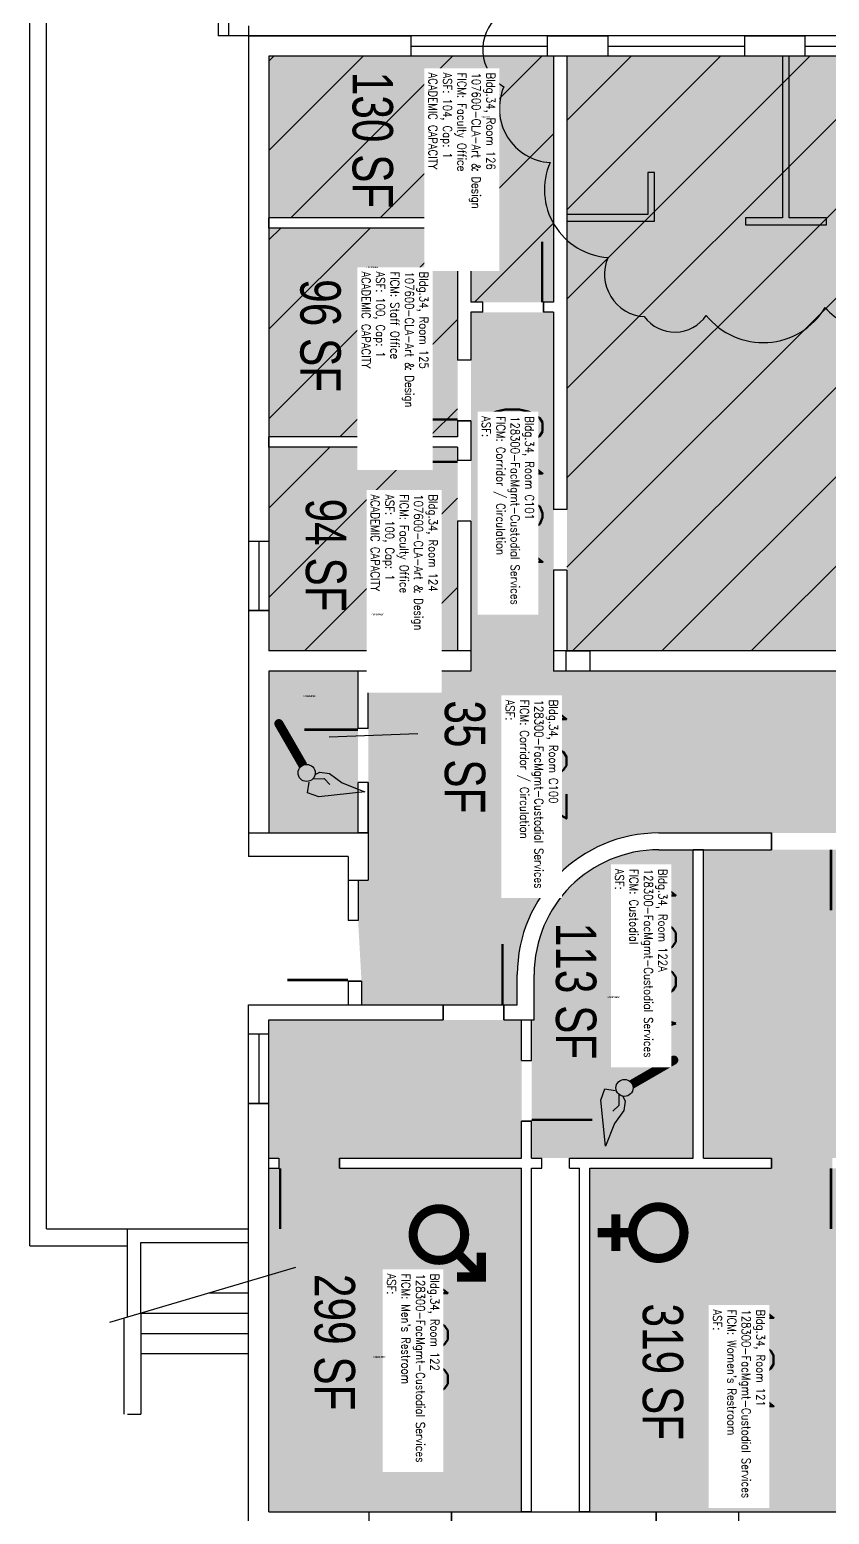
# Model space of a CAD drawing. Header units: inches. Extents: x -726 to 3772, y 0 to 2633.
# Drawn here: x -428 to 47, y 443 to 1324 of the extents above; entities that cross this region are included whole.
import ezdxf
from ezdxf.enums import TextEntityAlignment as Align

# ---------------------------------------------------------------- set-up
doc = ezdxf.new("R2010")
doc.units = ezdxf.units.IN
doc.header["$LTSCALE"] = 10
doc.header["$MEASUREMENT"] = 0
doc.layers.get('0').update_dxf_attribs({"linetype": 'CONTINUOUS'})
for name, color, linetype in [('A-DOOR', 2, 'CONTINUOUS'), ('A-FLOR', 3, 'CONTINUOUS'), ('A-GLAZ', 1, 'CONTINUOUS'), ('A-IDEN-ICON', 4, 'CONTINUOUS'), ('A-IDEN-RNUM', 7, 'CONTINUOUS'), ('A-IDEN-SNUM', 4, 'CONTINUOUS'), ('A-IDEN-VNUM', 4, 'CONTINUOUS'), ('A-REV', 1, 'CONTINUOUS'), ('A-SITE', 3, 'CONTINUOUS'), ('A-WALL', 5, 'CONTINUOUS'), ('AREA-TEXT', 3, 'CONTINUOUS'), ('Rooms-Capacity', 4, 'CONTINUOUS'), ('Rooms-Category-Color', 7, 'CONTINUOUS'), ('Rooms-College-Color', 7, 'CONTINUOUS'), ('Rooms-Department-Color', 7, 'CONTINUOUS'), ('Rooms-Division-Color', 7, 'CONTINUOUS'), ('Rooms-Information', 7, 'CONTINUOUS')]:
    doc.layers.add(name, color=color, linetype=linetype)
doc.styles.add('AREA', font='arial.ttf', dxfattribs={"width": 0.75, "height": 24})
doc.styles.add('ROOMSNUMBER', font='txt', dxfattribs={"height": 0.03})
doc.styles.add('ROOMVNUMBER', font='simplex.shx', dxfattribs={"width": 0.85})

# ---------------------------------------------------------------- blocks, each defined once
blk = doc.blocks.new('CPCUST')
at = {"color": 0, "linetype": 'ByBlock'}
for p, q in [((0.0171, -0.0639), (0.02, -0.0466)), ((0.0262, -0.0408), (0.0446, -0.0406)), ((0.0297, -0.0341), (0.0376, -0.0302)), ((0.0376, -0.0302), (0.0533, -0.0324)), ((0.0446, -0.0406), (0.0543, -0.0505)), ((0.0533, -0.0324), (0.0745, -0.0479)), ((0.0745, -0.0479), (0.1117, -0.0625)), ((0.0358, -0.0705), (0.0171, -0.0639)), ((0.1117, -0.0625), (0.0358, -0.0705))]:
    blk.add_line(p, q, dxfattribs=at)
at = {"color": 0, "linetype": 'ByBlock', "const_width": 0.0075}
blk.add_lwpolyline([(-0.0332, 0.0481, 1), (-0.0268, 0.0519, 1)], format="xyb", close=True, dxfattribs=at)
at = {"color": 0, "linetype": 'ByBlock', "const_width": 0.015}
blk.add_lwpolyline([(-0.03, 0.05), (0.01, -0.0193)], dxfattribs=at)
at = {"color": 0, "linetype": 'ByBlock'}
blk.add_circle((0.0158, -0.0313), 0.0141, dxfattribs=at)
blk = doc.blocks.new('CPWOMEN')
at = {"color": 0, "linetype": 'ByBlock', "const_width": 0.015}
blk.add_lwpolyline([(-0.0375, 0, 1), (0.0475, 0, 1)], format="xyb", close=True, dxfattribs=at)
for points in [[(0.005, -0.04), (0.005, -0.1)], [(-0.025, -0.07), (0.035, -0.07)]]:
    blk.add_lwpolyline(points, dxfattribs=at)
blk = doc.blocks.new('CPMEN')
at = {"color": 0, "linetype": 'ByBlock', "const_width": 0.015}
for points in [[(0.055, 0.01), (0.055, 0.05), (0.015, 0.05)], [(0.0151, 0.0101), (0.055, 0.05)]]:
    blk.add_lwpolyline(points, dxfattribs=at)
blk.add_lwpolyline([(-0.0575, -0.02, 1), (0.0275, -0.02, 1)], format="xyb", close=True, dxfattribs=at)

msp = doc.modelspace()

# ---------------------------------------------------------------- hatches: boundary and pattern name
at = {"layer": 'Rooms-Capacity'}
h = msp.add_hatch(dxfattribs=at)
h.set_pattern_fill('ANSI31', color=256, scale=300, style=0)
h.paths.add_polyline_path([(-117, 1308), (-201.5, 1308), (-286, 1308), (-286, 1212), (-166, 1212), (-166, 1162), (-160, 1162), (-123, 1162), (-117, 1162)])
h = msp.add_hatch(dxfattribs=at)
h.set_pattern_fill('ANSI31', color=256, scale=300, style=0)
h.paths.add_polyline_path([(351, 1200), (351, 1272), (351, 1308), (-109, 1308), (-109, 1039), (-109, 1003), (-109, 955), (264.59, 955), (300, 955), (351, 955)])
h = msp.add_hatch(dxfattribs=at)
h.set_pattern_fill('ANSI31', color=256, scale=300, style=0)
h.paths.add_polyline_path([(-174, 1206), (-286, 1206), (-286, 1082), (-174, 1082), (-174, 1091.61), (-174, 1127.61)])
h = msp.add_hatch(dxfattribs=at)
h.set_pattern_fill('ANSI31', color=256, scale=300, style=0)
h.paths.add_polyline_path([(-174, 1032), (-174, 1068), (-174, 1076), (-286, 1076), (-286, 1020), (-286, 979), (-286, 955), (-174, 955)])
at = {"layer": 'Rooms-Category-Color', "true_color": 0xfa9ba3}
for points in [[(-117, 1308), (-201.5, 1308), (-286, 1308), (-286, 1212), (-166, 1212), (-166, 1162), (-160, 1162), (-123, 1162), (-117, 1162)], [(-174, 1206), (-286, 1206), (-286, 1082), (-174, 1082), (-174, 1091.61), (-174, 1127.61)], [(-174, 1032), (-174, 1068), (-174, 1076), (-286, 1076), (-286, 1020), (-286, 979), (-286, 955), (-174, 955)]]:
    msp.add_hatch(color=241, dxfattribs=at).paths.add_polyline_path(points)
at = {"layer": 'Rooms-Category-Color', "true_color": 0xe3f498}
msp.add_hatch(color=61, dxfattribs=at).paths.add_polyline_path([(351, 1200), (351, 1272), (351, 1308), (-109, 1308), (-109, 1039), (-109, 1003), (-109, 955), (264.59, 955), (300, 955), (351, 955)])
at = {"layer": 'Rooms-Category-Color', "true_color": 0xadadad}
for points in [[(-117, 1156), (-123, 1156), (-160, 1156), (-166, 1156), (-166, 1127.61), (-166, 1091.61), (-166, 1032), (-166, 955), (-166, 943), (-117, 943), (-117, 955), (-117, 1003), (-117, 1039)], [(-233, 943), (-286, 943), (-286, 846.99), (-233, 847), (-233, 877), (-233, 909)], [(-28, 837), (54.5, 837), (54.5, 654), (48.5, 654), (48.5, 648), (54.5, 648), (54.5, 444), (-95.5, 444), (-95.5, 648), (12.5, 648), (12.5, 654), (-7.75, 654), (-28, 654)], [(-136, 648), (-244, 648), (-244, 654), (-136, 654), (-136, 736), (-286, 736), (-286, 654), (-280, 654), (-280, 648), (-286, 648), (-286, 444), (-226.5, 444), (-177.5, 444), (-136, 444)]]:
    msp.add_hatch(color=253, dxfattribs=at).paths.add_polyline_path(points)
h = msp.add_hatch(color=253, dxfattribs=at)
edge = h.paths.add_edge_path()
edge.add_line((2098, 925), (2098, 943))
edge.add_line((2098, 943), (-166, 943))
edge.add_line((-166, 943), (-227, 943))
edge.add_line((-227, 943), (-227, 909))
edge.add_line((-227, 909), (-227, 877))
edge.add_line((-227, 877), (-227, 847))
edge.add_line((-227, 847), (-227, 819))
edge.add_line((-227, 819), (-233, 819))
edge.add_line((-233, 819), (-233, 795))
edge.add_line((-233, 795), (-231, 759))
edge.add_line((-231, 759), (-231, 745))
edge.add_line((-231, 745), (-182.5, 745))
edge.add_line((-182.5, 745), (-146.5, 745))
edge.add_line((-146.5, 745), (-138.5, 745))
edge.add_line((-138.5, 745), (-138.5, 763))
edge.add_arc((-54.5, 763), 84, 90, 180, ccw=False)
edge.add_line((-54.5, 847), (12.5, 847))
edge.add_line((12.5, 847), (48.5, 847))
edge.add_line((48.5, 847), (173.5, 847))
edge.add_line((173.5, 847), (209.5, 847))
edge.add_line((209.5, 847), (369.5, 847))
edge.add_line((369.5, 847), (501.5, 847))
edge.add_line((501.5, 847), (543.5, 847))
edge.add_line((543.5, 847), (579.5, 847))
edge.add_line((579.5, 847), (725.5, 847))
edge.add_line((725.5, 847), (761.5, 847))
edge.add_line((761.5, 847), (813.5, 847))
edge.add_line((813.5, 847), (899.5, 847))
edge.add_line((899.5, 847), (935.5, 847))
edge.add_line((935.5, 847), (1088, 847))
edge.add_line((1088, 847), (1124, 847))
edge.add_line((1124, 847), (1206, 847))
edge.add_line((1206, 847), (1206, 841))
edge.add_line((1206, 841), (1240, 841))
edge.add_line((1240, 841), (1240, 847))
edge.add_line((1240, 847), (1251.97, 847))
edge.add_line((1251.97, 847), (1287.97, 847))
edge.add_line((1287.97, 847), (1371.97, 847))
edge.add_line((1371.97, 847), (1407.97, 847))
edge.add_line((1407.97, 847), (1552.11, 847))
edge.add_line((1552.11, 847), (1588.11, 847))
edge.add_line((1588.11, 847), (1632.5, 847))
edge.add_line((1632.5, 847), (1664.5, 847))
edge.add_line((1664.5, 847), (1688.5, 847))
edge.add_line((1688.5, 847), (1688.5, 844))
edge.add_line((1688.5, 844), (1929, 844))
edge.add_line((1929, 844), (1929, 844.09))
edge.add_line((1929, 844.09), (1989, 844))
edge.add_line((1989, 844), (2098, 844))
edge.add_line((2098, 844), (2098, 865))
edge.add_line((2098, 865), (2098, 925))
h = msp.add_hatch(color=253, dxfattribs=at)
edge = h.paths.add_edge_path()
edge.add_line((-130, 676), (-130, 654))
edge.add_line((-130, 654), (-34, 654))
edge.add_line((-34, 654), (-34, 837))
edge.add_line((-34, 837), (-54.5, 837))
edge.add_arc((-54.5, 763), 74, 90, 180)
edge.add_line((-128.5, 763), (-128.5, 736))
edge.add_line((-128.5, 736), (-130, 736))
edge.add_line((-130, 736), (-130, 712))
edge.add_line((-130, 712), (-130, 676))
at = {"layer": 'Rooms-College-Color', "true_color": 0xb2d6e9}
for points in [[(-117, 1308), (-201.5, 1308), (-286, 1308), (-286, 1212), (-166, 1212), (-166, 1162), (-160, 1162), (-123, 1162), (-117, 1162)], [(351, 1200), (351, 1272), (351, 1308), (-109, 1308), (-109, 1039), (-109, 1003), (-109, 955), (264.59, 955), (300, 955), (351, 955)], [(-174, 1206), (-286, 1206), (-286, 1082), (-174, 1082), (-174, 1091.61), (-174, 1127.61)], [(-174, 1032), (-174, 1068), (-174, 1076), (-286, 1076), (-286, 1020), (-286, 979), (-286, 955), (-174, 955)]]:
    msp.add_hatch(color=254, dxfattribs=at).paths.add_polyline_path(points)
at = {"layer": 'Rooms-College-Color', "true_color": 0xadadad}
for points in [[(-117, 1156), (-123, 1156), (-160, 1156), (-166, 1156), (-166, 1127.61), (-166, 1091.61), (-166, 1032), (-166, 955), (-166, 943), (-117, 943), (-117, 955), (-117, 1003), (-117, 1039)], [(-233, 943), (-286, 943), (-286, 846.99), (-233, 847), (-233, 877), (-233, 909)], [(-28, 837), (54.5, 837), (54.5, 654), (48.5, 654), (48.5, 648), (54.5, 648), (54.5, 444), (-95.5, 444), (-95.5, 648), (12.5, 648), (12.5, 654), (-7.75, 654), (-28, 654)], [(-136, 648), (-244, 648), (-244, 654), (-136, 654), (-136, 736), (-286, 736), (-286, 654), (-280, 654), (-280, 648), (-286, 648), (-286, 444), (-226.5, 444), (-177.5, 444), (-136, 444)]]:
    msp.add_hatch(color=253, dxfattribs=at).paths.add_polyline_path(points)
h = msp.add_hatch(color=253, dxfattribs=at)
edge = h.paths.add_edge_path()
edge.add_line((2098, 925), (2098, 943))
edge.add_line((2098, 943), (-166, 943))
edge.add_line((-166, 943), (-227, 943))
edge.add_line((-227, 943), (-227, 909))
edge.add_line((-227, 909), (-227, 877))
edge.add_line((-227, 877), (-227, 847))
edge.add_line((-227, 847), (-227, 819))
edge.add_line((-227, 819), (-233, 819))
edge.add_line((-233, 819), (-233, 795))
edge.add_line((-233, 795), (-231, 759))
edge.add_line((-231, 759), (-231, 745))
edge.add_line((-231, 745), (-182.5, 745))
edge.add_line((-182.5, 745), (-146.5, 745))
edge.add_line((-146.5, 745), (-138.5, 745))
edge.add_line((-138.5, 745), (-138.5, 763))
edge.add_arc((-54.5, 763), 84, 90, 180, ccw=False)
edge.add_line((-54.5, 847), (12.5, 847))
edge.add_line((12.5, 847), (48.5, 847))
edge.add_line((48.5, 847), (173.5, 847))
edge.add_line((173.5, 847), (209.5, 847))
edge.add_line((209.5, 847), (369.5, 847))
edge.add_line((369.5, 847), (501.5, 847))
edge.add_line((501.5, 847), (543.5, 847))
edge.add_line((543.5, 847), (579.5, 847))
edge.add_line((579.5, 847), (725.5, 847))
edge.add_line((725.5, 847), (761.5, 847))
edge.add_line((761.5, 847), (813.5, 847))
edge.add_line((813.5, 847), (899.5, 847))
edge.add_line((899.5, 847), (935.5, 847))
edge.add_line((935.5, 847), (1088, 847))
edge.add_line((1088, 847), (1124, 847))
edge.add_line((1124, 847), (1206, 847))
edge.add_line((1206, 847), (1206, 841))
edge.add_line((1206, 841), (1240, 841))
edge.add_line((1240, 841), (1240, 847))
edge.add_line((1240, 847), (1251.97, 847))
edge.add_line((1251.97, 847), (1287.97, 847))
edge.add_line((1287.97, 847), (1371.97, 847))
edge.add_line((1371.97, 847), (1407.97, 847))
edge.add_line((1407.97, 847), (1552.11, 847))
edge.add_line((1552.11, 847), (1588.11, 847))
edge.add_line((1588.11, 847), (1632.5, 847))
edge.add_line((1632.5, 847), (1664.5, 847))
edge.add_line((1664.5, 847), (1688.5, 847))
edge.add_line((1688.5, 847), (1688.5, 844))
edge.add_line((1688.5, 844), (1929, 844))
edge.add_line((1929, 844), (1929, 844.09))
edge.add_line((1929, 844.09), (1989, 844))
edge.add_line((1989, 844), (2098, 844))
edge.add_line((2098, 844), (2098, 865))
edge.add_line((2098, 865), (2098, 925))
h = msp.add_hatch(color=253, dxfattribs=at)
edge = h.paths.add_edge_path()
edge.add_line((-130, 676), (-130, 654))
edge.add_line((-130, 654), (-34, 654))
edge.add_line((-34, 654), (-34, 837))
edge.add_line((-34, 837), (-54.5, 837))
edge.add_arc((-54.5, 763), 74, 90, 180)
edge.add_line((-128.5, 763), (-128.5, 736))
edge.add_line((-128.5, 736), (-130, 736))
edge.add_line((-130, 736), (-130, 712))
edge.add_line((-130, 712), (-130, 676))
at = {"layer": 'Rooms-Department-Color', "true_color": 0xb2d6e9}
for points in [[(-117, 1308), (-201.5, 1308), (-286, 1308), (-286, 1212), (-166, 1212), (-166, 1162), (-160, 1162), (-123, 1162), (-117, 1162)], [(351, 1200), (351, 1272), (351, 1308), (-109, 1308), (-109, 1039), (-109, 1003), (-109, 955), (264.59, 955), (300, 955), (351, 955)], [(-174, 1206), (-286, 1206), (-286, 1082), (-174, 1082), (-174, 1091.61), (-174, 1127.61)], [(-174, 1032), (-174, 1068), (-174, 1076), (-286, 1076), (-286, 1020), (-286, 979), (-286, 955), (-174, 955)]]:
    msp.add_hatch(color=254, dxfattribs=at).paths.add_polyline_path(points)
at = {"layer": 'Rooms-Department-Color', "true_color": 0xacacac}
for points in [[(-117, 1156), (-123, 1156), (-160, 1156), (-166, 1156), (-166, 1127.61), (-166, 1091.61), (-166, 1032), (-166, 955), (-166, 943), (-117, 943), (-117, 955), (-117, 1003), (-117, 1039)], [(-233, 943), (-286, 943), (-286, 846.99), (-233, 847), (-233, 877), (-233, 909)], [(-28, 837), (54.5, 837), (54.5, 654), (48.5, 654), (48.5, 648), (54.5, 648), (54.5, 444), (-95.5, 444), (-95.5, 648), (12.5, 648), (12.5, 654), (-7.75, 654), (-28, 654)], [(-136, 648), (-244, 648), (-244, 654), (-136, 654), (-136, 736), (-286, 736), (-286, 654), (-280, 654), (-280, 648), (-286, 648), (-286, 444), (-226.5, 444), (-177.5, 444), (-136, 444)]]:
    msp.add_hatch(color=253, dxfattribs=at).paths.add_polyline_path(points)
h = msp.add_hatch(color=253, dxfattribs=at)
edge = h.paths.add_edge_path()
edge.add_line((2098, 925), (2098, 943))
edge.add_line((2098, 943), (-166, 943))
edge.add_line((-166, 943), (-227, 943))
edge.add_line((-227, 943), (-227, 909))
edge.add_line((-227, 909), (-227, 877))
edge.add_line((-227, 877), (-227, 847))
edge.add_line((-227, 847), (-227, 819))
edge.add_line((-227, 819), (-233, 819))
edge.add_line((-233, 819), (-233, 795))
edge.add_line((-233, 795), (-231, 759))
edge.add_line((-231, 759), (-231, 745))
edge.add_line((-231, 745), (-182.5, 745))
edge.add_line((-182.5, 745), (-146.5, 745))
edge.add_line((-146.5, 745), (-138.5, 745))
edge.add_line((-138.5, 745), (-138.5, 763))
edge.add_arc((-54.5, 763), 84, 90, 180, ccw=False)
edge.add_line((-54.5, 847), (12.5, 847))
edge.add_line((12.5, 847), (48.5, 847))
edge.add_line((48.5, 847), (173.5, 847))
edge.add_line((173.5, 847), (209.5, 847))
edge.add_line((209.5, 847), (369.5, 847))
edge.add_line((369.5, 847), (501.5, 847))
edge.add_line((501.5, 847), (543.5, 847))
edge.add_line((543.5, 847), (579.5, 847))
edge.add_line((579.5, 847), (725.5, 847))
edge.add_line((725.5, 847), (761.5, 847))
edge.add_line((761.5, 847), (813.5, 847))
edge.add_line((813.5, 847), (899.5, 847))
edge.add_line((899.5, 847), (935.5, 847))
edge.add_line((935.5, 847), (1088, 847))
edge.add_line((1088, 847), (1124, 847))
edge.add_line((1124, 847), (1206, 847))
edge.add_line((1206, 847), (1206, 841))
edge.add_line((1206, 841), (1240, 841))
edge.add_line((1240, 841), (1240, 847))
edge.add_line((1240, 847), (1251.97, 847))
edge.add_line((1251.97, 847), (1287.97, 847))
edge.add_line((1287.97, 847), (1371.97, 847))
edge.add_line((1371.97, 847), (1407.97, 847))
edge.add_line((1407.97, 847), (1552.11, 847))
edge.add_line((1552.11, 847), (1588.11, 847))
edge.add_line((1588.11, 847), (1632.5, 847))
edge.add_line((1632.5, 847), (1664.5, 847))
edge.add_line((1664.5, 847), (1688.5, 847))
edge.add_line((1688.5, 847), (1688.5, 844))
edge.add_line((1688.5, 844), (1929, 844))
edge.add_line((1929, 844), (1929, 844.09))
edge.add_line((1929, 844.09), (1989, 844))
edge.add_line((1989, 844), (2098, 844))
edge.add_line((2098, 844), (2098, 865))
edge.add_line((2098, 865), (2098, 925))
h = msp.add_hatch(color=253, dxfattribs=at)
edge = h.paths.add_edge_path()
edge.add_line((-130, 676), (-130, 654))
edge.add_line((-130, 654), (-34, 654))
edge.add_line((-34, 654), (-34, 837))
edge.add_line((-34, 837), (-54.5, 837))
edge.add_arc((-54.5, 763), 74, 90, 180)
edge.add_line((-128.5, 763), (-128.5, 736))
edge.add_line((-128.5, 736), (-130, 736))
edge.add_line((-130, 736), (-130, 712))
edge.add_line((-130, 712), (-130, 676))
at = {"layer": 'Rooms-Division-Color', "true_color": 0xb2d6e9}
for points in [[(-117, 1308), (-201.5, 1308), (-286, 1308), (-286, 1212), (-166, 1212), (-166, 1162), (-160, 1162), (-123, 1162), (-117, 1162)], [(351, 1200), (351, 1272), (351, 1308), (-109, 1308), (-109, 1039), (-109, 1003), (-109, 955), (264.59, 955), (300, 955), (351, 955)], [(-174, 1206), (-286, 1206), (-286, 1082), (-174, 1082), (-174, 1091.61), (-174, 1127.61)], [(-174, 1032), (-174, 1068), (-174, 1076), (-286, 1076), (-286, 1020), (-286, 979), (-286, 955), (-174, 955)]]:
    msp.add_hatch(color=254, dxfattribs=at).paths.add_polyline_path(points)
at = {"layer": 'Rooms-Division-Color', "true_color": 0xadadad}
for points in [[(-117, 1156), (-123, 1156), (-160, 1156), (-166, 1156), (-166, 1127.61), (-166, 1091.61), (-166, 1032), (-166, 955), (-166, 943), (-117, 943), (-117, 955), (-117, 1003), (-117, 1039)], [(-233, 943), (-286, 943), (-286, 846.99), (-233, 847), (-233, 877), (-233, 909)], [(-28, 837), (54.5, 837), (54.5, 654), (48.5, 654), (48.5, 648), (54.5, 648), (54.5, 444), (-95.5, 444), (-95.5, 648), (12.5, 648), (12.5, 654), (-7.75, 654), (-28, 654)], [(-136, 648), (-244, 648), (-244, 654), (-136, 654), (-136, 736), (-286, 736), (-286, 654), (-280, 654), (-280, 648), (-286, 648), (-286, 444), (-226.5, 444), (-177.5, 444), (-136, 444)]]:
    msp.add_hatch(color=253, dxfattribs=at).paths.add_polyline_path(points)
h = msp.add_hatch(color=253, dxfattribs=at)
edge = h.paths.add_edge_path()
edge.add_line((2098, 925), (2098, 943))
edge.add_line((2098, 943), (-166, 943))
edge.add_line((-166, 943), (-227, 943))
edge.add_line((-227, 943), (-227, 909))
edge.add_line((-227, 909), (-227, 877))
edge.add_line((-227, 877), (-227, 847))
edge.add_line((-227, 847), (-227, 819))
edge.add_line((-227, 819), (-233, 819))
edge.add_line((-233, 819), (-233, 795))
edge.add_line((-233, 795), (-231, 759))
edge.add_line((-231, 759), (-231, 745))
edge.add_line((-231, 745), (-182.5, 745))
edge.add_line((-182.5, 745), (-146.5, 745))
edge.add_line((-146.5, 745), (-138.5, 745))
edge.add_line((-138.5, 745), (-138.5, 763))
edge.add_arc((-54.5, 763), 84, 90, 180, ccw=False)
edge.add_line((-54.5, 847), (12.5, 847))
edge.add_line((12.5, 847), (48.5, 847))
edge.add_line((48.5, 847), (173.5, 847))
edge.add_line((173.5, 847), (209.5, 847))
edge.add_line((209.5, 847), (369.5, 847))
edge.add_line((369.5, 847), (501.5, 847))
edge.add_line((501.5, 847), (543.5, 847))
edge.add_line((543.5, 847), (579.5, 847))
edge.add_line((579.5, 847), (725.5, 847))
edge.add_line((725.5, 847), (761.5, 847))
edge.add_line((761.5, 847), (813.5, 847))
edge.add_line((813.5, 847), (899.5, 847))
edge.add_line((899.5, 847), (935.5, 847))
edge.add_line((935.5, 847), (1088, 847))
edge.add_line((1088, 847), (1124, 847))
edge.add_line((1124, 847), (1206, 847))
edge.add_line((1206, 847), (1206, 841))
edge.add_line((1206, 841), (1240, 841))
edge.add_line((1240, 841), (1240, 847))
edge.add_line((1240, 847), (1251.97, 847))
edge.add_line((1251.97, 847), (1287.97, 847))
edge.add_line((1287.97, 847), (1371.97, 847))
edge.add_line((1371.97, 847), (1407.97, 847))
edge.add_line((1407.97, 847), (1552.11, 847))
edge.add_line((1552.11, 847), (1588.11, 847))
edge.add_line((1588.11, 847), (1632.5, 847))
edge.add_line((1632.5, 847), (1664.5, 847))
edge.add_line((1664.5, 847), (1688.5, 847))
edge.add_line((1688.5, 847), (1688.5, 844))
edge.add_line((1688.5, 844), (1929, 844))
edge.add_line((1929, 844), (1929, 844.09))
edge.add_line((1929, 844.09), (1989, 844))
edge.add_line((1989, 844), (2098, 844))
edge.add_line((2098, 844), (2098, 865))
edge.add_line((2098, 865), (2098, 925))
h = msp.add_hatch(color=253, dxfattribs=at)
edge = h.paths.add_edge_path()
edge.add_line((-130, 676), (-130, 654))
edge.add_line((-130, 654), (-34, 654))
edge.add_line((-34, 654), (-34, 837))
edge.add_line((-34, 837), (-54.5, 837))
edge.add_arc((-54.5, 763), 74, 90, 180)
edge.add_line((-128.5, 763), (-128.5, 736))
edge.add_line((-128.5, 736), (-130, 736))
edge.add_line((-130, 736), (-130, 712))
edge.add_line((-130, 712), (-130, 676))

# ---------------------------------------------------------------- linework, layer by layer
at = {"layer": 'A-DOOR'}
msp.add_line((-182.5, 745), (-146.5, 745), dxfattribs=at)
for points in [[(-123.75, 1162, 1.5, 1.5, 0), (-123.75, 1198, 0, 0, 0), (-123, 1198, 0, 0, 0.414214), (-159, 1162, 0, 0, 0.414214)], [(-174, 1092.36, 1.5, 1.5, 0), (-210, 1092.36, 0, 0, 0), (-210, 1091.61, 0, 0, -0.414214), (-174, 1127.61, 0, 0, -0.414214)], [(-174, 1067.25, 1.5, 1.5, 0), (-210, 1067.25, 0, 0, 0), (-210, 1068, 0, 0, 0.414214), (-174, 1032, 0, 0, 0.414214)], [(-233, 908.25, 1.5, 1.5, 0), (-265, 908.25, 0, 0, 0), (-265, 909, 0, 0, 0.414214), (-233, 877, 0, 0, 0.414214)], [(47.75, 837, 1.5, 1.5, 0), (47.75, 801, 0, 0, 0), (48.5, 801, 0, 0, -0.414214), (12.5, 837, 0, 0, -0.414214)], [(-239, 759.75, 1.5, 1.5, 0), (-275, 759.75, 0, 0, 0), (-275, 759, 0, 0, -0.414214), (-239, 795, 0, 0, -0.414214)], [(-147.25, 745, 1.5, 1.5, 0), (-147.25, 781, 0, 0, 0), (-146.5, 781, 0, 0, 0.414214), (-182.5, 745, 0, 0, 0.414214)], [(-130, 676.75, 1.5, 1.5, 0), (-94, 676.75, 0, 0, 0), (-94, 676, 0, 0, 0.414214), (-130, 712, 0, 0, 0.414214)], [(-279.25, 648, 1.5, 1.5, 0), (-279.25, 612, 0, 0, 0), (-280, 612, 0, 0, 0.414214), (-244, 648, 0, 0, 0.414214)], [(47.75, 648, 1.5, 1.5, 0), (47.75, 612, 0, 0, 0), (48.5, 612, 0, 0, -0.414214), (12.5, 648, 0, 0, -0.414214)]]:
    msp.add_lwpolyline(points, format="xyseb", dxfattribs=at)
at = {"layer": 'A-FLOR'}
for p, q in [((-380.49, 556.63), (-270.01, 589.33)), ((-321.8, 574), (-298, 574)), ((-362, 562), (-298, 562)), ((-362, 550), (-298, 550)), ((-362, 538), (-298, 538))]:
    msp.add_line(p, q, dxfattribs=at)
at = {"layer": 'A-GLAZ'}
for p, q in [((-120.5, 1320), (-201.5, 1320)), ((-201.5, 1308), (-201.5, 1320)), ((-201.5, 1314), (-120.5, 1314)), ((-120.5, 1308), (-120.5, 1320)), ((-3.5, 1320), (-84.5, 1320)), ((-84.5, 1308), (-84.5, 1320)), ((-84.5, 1314), (-3.5, 1314)), ((-3.5, 1308), (-3.5, 1320)), ((113.5, 1320), (32.5, 1320)), ((32.5, 1308), (32.5, 1320)), ((113.5, 1320), (32.5, 1320)), ((32.5, 1314), (113.5, 1314)), ((-120.5, 1308), (-201.5, 1308)), ((-3.5, 1308), (-84.5, 1308)), ((113.5, 1308), (32.5, 1308)), ((-298, 1020), (-298, 979)), ((-286, 1020), (-298, 1020)), ((-292, 1020), (-292, 979)), ((-286, 1020), (-286, 979)), ((-298, 979), (-286, 979)), ((-298, 686.5), (-298, 727.5)), ((-286, 727.5), (-298, 727.5)), ((-292, 727.5), (-292, 686.5)), ((-286, 686.5), (-286, 727.5)), ((-298, 686.5), (-286, 686.5)), ((-226.5, 444), (-177.5, 444)), ((-226.5, 432), (-226.5, 444)), ((-177.5, 432), (-177.5, 444)), ((-56, 444), (-7, 444)), ((-56, 432), (-56, 444)), ((-7, 432), (-7, 444))]:
    msp.add_line(p, q, dxfattribs=at)
at = {"layer": 'A-IDEN-VNUM'}
msp.add_line((-197.46, 905.78), (-250.2, 903.92), dxfattribs=at)
at = {"layer": 'A-REV'}
msp.add_lwpolyline([(-146.52, 1383.21, 0.520567), (-149.65, 1331.82, 0.520567), (-146.47, 1289.76, 0.520567), (-119.02, 1244.87, 0.520567), (-84.6, 1188.58, 0.520567), (-63.09, 1153.41, 0.520567), (-26.36, 1154.15, 0.520567), (44.38, 1158.85, 0.520567), (93.48, 1162.11, 0.520567), (130.69, 1164.58, 0.520567), (198.76, 1169.09, 0.520567), (264.04, 1182.18, 0.520567), (309.18, 1199.68, 0.520567), (309.97, 1264.15, 0.520567), (310.56, 1311.72, 0.520567), (311.01, 1348.93, 0.520567), (265.34, 1373.27, 0.520567), (208.46, 1373, 0.520567), (162.55, 1372.79, 0.520567), (98.96, 1372.5, 0.520567), (51.95, 1371.3, 0.520567), (-16.8, 1368.35, 0.520567), (-57.48, 1366.6, 0.520567), (-119.98, 1363.91, 0.520567)], format="xyb", close=True, dxfattribs=at)
at = {"layer": 'A-SITE'}
for p, q in [((-428, 602), (-428, 1490)), ((-428, 602), (-428, 1490)), ((-418, 612), (-418, 1490)), ((-418, 612), (-418, 1490)), ((-418, 612), (-370, 612)), ((-418, 612), (-370, 612)), ((-428, 602), (-370, 602)), ((-428, 602), (-370, 602))]:
    msp.add_line(p, q, dxfattribs=at)
at = {"layer": 'A-WALL'}
for p, q in [((-316, 1808), (-316, 1320)), ((-310, 1564), (-310, 1320)), ((-298, 1326), (-298, 1320)), ((-298, 1320), (-316, 1320)), ((-298, 1320), (-306, 1320)), ((-300, 1320), (-306, 1320)), ((-201.5, 1320), (-298, 1320)), ((-298, 1320), (-298, 1079)), ((-201.5, 1320), (-298, 1320)), ((-298, 1320), (-298, 1079)), ((-298, 1320), (-201.5, 1320)), ((-201.5, 1320), (-298, 1320)), ((-201.5, 1320), (-298, 1320)), ((-298, 1320), (-201.5, 1320)), ((-201.5, 1308), (-201.5, 1320)), ((-84.5, 1320), (-120.5, 1320)), ((-120.5, 1308), (-120.5, 1320)), ((-84.5, 1320), (-120.5, 1320)), ((-120.5, 1320), (-84.5, 1320)), ((-84.5, 1308), (-84.5, 1320)), ((32.5, 1320), (-3.5, 1320)), ((-3.5, 1308), (-3.5, 1320)), ((32.5, 1320), (-3.5, 1320)), ((-3.5, 1320), (32.5, 1320)), ((32.5, 1308), (32.5, 1320)), ((-201.5, 1308), (-286, 1308)), ((-286, 1308), (-286, 1079)), ((-201.5, 1308), (-286, 1308)), ((-286, 1308), (-286, 1079)), ((-84.5, 1308), (-120.5, 1308)), ((-84.5, 1308), (-120.5, 1308)), ((-117, 1308), (-117, 1162)), ((-109, 1308), (-117, 1308)), ((-109, 1308), (-109, 1039)), ((32.5, 1308), (-3.5, 1308)), ((32.5, 1308), (-3.5, 1308)), ((-166, 1212), (-286, 1212)), ((-286, 1206), (-286, 1212)), ((-166, 1212), (-166, 1162)), ((-174, 1206), (-286, 1206)), ((-174, 1206), (-174, 1127.61)), ((-159, 1162), (-166, 1162)), ((-166, 1156), (-166, 1127.61)), ((-159, 1156), (-166, 1156)), ((-159, 1156), (-159, 1162)), ((-117, 1162), (-123, 1162)), ((-123, 1162), (-123, 1156)), ((-123, 1156), (-123, 1162)), ((-117, 1156), (-123, 1156)), ((-117, 1156), (-117, 1039)), ((-166, 1127.61), (-174, 1127.61)), ((-166, 1127.61), (-174, 1127.61)), ((-166, 1091.61), (-174, 1091.61)), ((-174, 1091.61), (-174, 1082)), ((-174, 1091.61), (-166, 1091.61)), ((-166, 1091.61), (-166, 1068)), ((-298, 1079), (-298, 1020)), ((-298, 1079), (-298, 1020)), ((-174, 1082), (-286, 1082)), ((-286, 1076), (-286, 1082)), ((-286, 1079), (-286, 1020)), ((-286, 1079), (-286, 1020)), ((-174, 1076), (-286, 1076)), ((-174, 1076), (-174, 1068)), ((-166, 1068), (-174, 1068)), ((-166, 1068), (-174, 1068)), ((-166, 1032), (-174, 1032)), ((-174, 1032), (-174, 955)), ((-166, 1032), (-174, 1032)), ((-166, 1032), (-166, 955)), ((-109, 1039), (-117, 1039)), ((-286, 1020), (-298, 1020)), ((-109, 1003), (-117, 1003)), ((-117, 1003), (-117, 955)), ((-109, 1003), (-109, 955)), ((-298, 979), (-298, 948)), ((-286, 979), (-298, 979)), ((-298, 979), (-298, 948)), ((-286, 979), (-286, 955)), ((-286, 979), (-286, 955)), ((-166, 955), (-286, 955)), ((-166, 955), (-174, 955)), ((-166, 955), (-166, 943)), ((236.5, 955), (-117, 955)), ((-117, 955), (-117, 943)), ((264.59, 955), (-117, 955)), ((-109, 955), (-117, 955)), ((-109.5, 943), (-109.5, 955)), ((-109.5, 955), (-95.5, 955)), ((-109.5, 955), (-95.5, 955)), ((-102.5, 955), (-95.5, 955)), ((-102.5, 955), (-95.5, 955)), ((-95.5, 955), (-95.5, 943)), ((-298, 948), (-298, 832.98)), ((-298, 948), (-298, 832.98)), ((-286, 943), (-286, 846.99)), ((-286, 943), (-286, 846.99)), ((-166, 943), (-286, 943)), ((-166, 943), (-286, 943)), ((-233, 909), (-233, 943)), ((-227, 943), (-233, 943)), ((-227, 909), (-227, 943)), ((264.59, 943), (-117, 943)), ((264.59, 943), (-117, 943)), ((-95.5, 943), (-109.5, 943)), ((-95.5, 943), (-109.5, 943)), ((-227, 909), (-233, 909)), ((-227, 909), (-233, 909)), ((-233, 847), (-233, 877)), ((-227, 877), (-233, 877)), ((-227, 877), (-233, 877)), ((-227, 877), (-227, 819)), ((-227, 847), (-227, 877)), ((-298, 846.98), (-227, 847)), ((-286, 846.99), (-227, 847)), ((-227, 847), (-233, 847)), ((-227, 847), (-227, 819)), ((-54.5, 847), (12.5, 847)), ((-22.5, 847), (12.5, 847)), ((12.5, 847), (12.5, 837)), ((12.5, 837), (12.5, 847)), ((-239, 833), (-298, 832.98)), ((-239, 833), (-298, 832.98)), ((-239, 833), (-239, 819)), ((-239, 833), (-239, 819)), ((-54.5, 837), (12.5, 837)), ((-34, 654), (-34, 837)), ((-28, 837), (-34, 837)), ((-28, 654), (-28, 837)), ((-22.5, 837), (12.5, 837)), ((-239, 819), (-227, 819)), ((-239, 819), (-227, 819)), ((-239, 819), (-239, 795)), ((-239, 819), (-233, 819)), ((-233, 819), (-233, 795)), ((-233, 795), (-239, 795)), ((-233, 795), (-239, 795)), ((-239, 759), (-239, 745)), ((-239, 759), (-231, 759)), ((-239, 759), (-239, 745)), ((-239, 759), (-231, 759)), ((-231, 759), (-239, 759)), ((-231, 759), (-231, 745)), ((-231, 759), (-231, 745)), ((-138.5, 745), (-138.5, 763)), ((-138.5, 745), (-138.5, 763)), ((-138.5, 745), (-138.5, 763)), ((-128.5, 736), (-128.5, 763)), ((-128.5, 736), (-128.5, 763)), ((-298, 745), (-242, 745)), ((-298, 727.5), (-298, 745)), ((-298, 745), (-182.5, 745)), ((-298, 745), (-242, 745)), ((-298, 727.5), (-298, 745)), ((-298, 745), (-182.5, 745)), ((-298, 727.5), (-298, 745)), ((-298, 727.5), (-298, 745)), ((-182.5, 745), (-182.5, 736)), ((-182.5, 736), (-182.5, 745)), ((-182.5, 745), (-182.5, 736)), ((-146.5, 745), (-138.5, 745)), ((-146.5, 745), (-146.5, 736)), ((-146.5, 736), (-146.5, 745)), ((-146.5, 745), (-138.5, 745)), ((-146.5, 745), (-146.5, 736)), ((-286, 727.5), (-286, 736)), ((-286, 736), (-182.5, 736)), ((-286, 727.5), (-286, 736)), ((-286, 736), (-182.5, 736)), ((-146.5, 736), (-128.5, 736)), ((-146.5, 736), (-128.5, 736)), ((-136, 712), (-136, 736)), ((-136, 736), (-130, 736)), ((-130, 712), (-130, 736)), ((-286, 727.5), (-298, 727.5)), ((-136, 712), (-130, 712)), ((-136, 712), (-130, 712)), ((-298, 576), (-298, 686.5)), ((-298, 432), (-298, 686.5)), ((-286, 686.5), (-298, 686.5)), ((-298, 576), (-298, 686.5)), ((-298, 432), (-298, 686.5)), ((-286, 444), (-286, 686.5)), ((-286, 444), (-286, 686.5)), ((-136, 654), (-136, 676)), ((-136, 676), (-130, 676)), ((-130, 676), (-136, 676)), ((-130, 654), (-130, 676)), ((-286, 654), (-280, 654)), ((-286, 648), (-286, 654)), ((-280, 654), (-280, 648)), ((-280, 654), (-280, 648)), ((-244, 654), (-244, 648)), ((-244, 654), (-136, 654)), ((-244, 648), (-244, 654)), ((-130, 654), (-124, 654)), ((-124, 648), (-124, 654)), ((-107.5, 654), (-34, 654)), ((-107.5, 648), (-107.5, 654)), ((-28, 654), (12.5, 654)), ((12.5, 654), (12.5, 648)), ((12.5, 648), (12.5, 654)), ((-286, 648), (-280, 648)), ((-244, 648), (-136, 648)), ((-136, 444), (-136, 648)), ((-130, 444), (-130, 648)), ((-130, 648), (-124, 648)), ((-107.5, 648), (-101.5, 648)), ((-101.5, 444), (-101.5, 648)), ((-95.5, 444), (-95.5, 648)), ((-95.5, 648), (12.5, 648)), ((-370, 612), (-298, 612)), ((-370, 559.73), (-370, 612)), ((-362, 604), (-298, 604)), ((-362, 562.1), (-362, 604)), ((-298, 432), (-298, 576)), ((-298, 432), (-298, 576)), ((-372, 502), (-372, 559.14)), ((-362, 562), (-362, 502)), ((-370, 502), (-362, 502)), ((-286, 444), (-226.5, 444)), ((-286, 444), (-226.5, 444)), ((-226.5, 432), (-226.5, 444)), ((-177.5, 444), (-177.5, 432)), ((-177.5, 444), (-56, 444)), ((-130, 444), (-136, 444)), ((-95.5, 444), (-101.5, 444)), ((-92.25, 444), (-56, 444)), ((-56, 444), (-56, 432)), ((-7, 444), (54.5, 444)), ((-7, 432), (-7, 444)), ((-7, 444), (54.5, 444))]:
    msp.add_line(p, q, dxfattribs=at)
for points in [[(19, 1308), (19, 1212), (-3, 1212), (-3, 1208), (45, 1208), (45, 1212), (23, 1212), (23, 1308)], [(-109, 1210), (-57, 1210), (-57, 1239), (-61, 1239), (-61, 1214), (-109, 1214)]]:
    msp.add_lwpolyline(points, dxfattribs=at)
for radius in [84, 84, 74, 74]:
    msp.add_arc((-54.5, 763), radius, 90, 180, dxfattribs=at)

# ---------------------------------------------------------------- block references
at = {"layer": 'A-IDEN-ICON', "xscale": 360, "yscale": 360, "zscale": 360}
msp.add_blockref('CPCUST', (-269.26, 893.89), dxfattribs=at)
at = {"layer": 'A-IDEN-ICON', "xscale": 360, "yscale": 360, "zscale": 360, "rotation": 270}
for name, p in [('CPCUST', (-63.59, 701.38)), ('CPMEN', (-177.83, 603.26)), ('CPWOMEN', (-54.82, 611.58))]:
    msp.add_blockref(name, p, dxfattribs=at)

# ---------------------------------------------------------------- texts
at = {"layer": 'A-IDEN-RNUM', "style": 'ROOMSNUMBER', "width": 0.85}
for s, p in [('0126-00', (-157.23, 1272.08)), ('0125-00', (-224.29, 1182.69)), ('C101-00', (-147.18, 1041.65)), ('0124-00', (-221.31, 976.59)), ('0123-00', (-261.74, 928.25)), ('0122-A0', (-81.31, 749.51)), ('0122-00', (-220.39, 536.11)), ('0121-00', (-4.3, 536.91))]:
    msp.add_text(s, height=0.96, dxfattribs=at).set_placement(p, align=Align.MIDDLE)
at = {"layer": 'A-IDEN-SNUM', "style": 'ROOMSNUMBER', "width": 0.85}
for s, p in [('0340012600', (-157.23, 1272.08)), ('0340012500', (-224.29, 1182.69)), ('0340C10100', (-147.18, 1041.65)), ('0340012400', (-221.31, 976.59)), ('0340012300', (-261.74, 928.25)), ('03400122A0', (-81.31, 749.51)), ('0340012200', (-220.39, 536.11)), ('0340012100', (-4.3, 536.91))]:
    msp.add_text(s, height=0.96, dxfattribs=at).set_placement(p, align=Align.MIDDLE)
at = {"layer": 'A-IDEN-VNUM', "style": 'ROOMVNUMBER', "width": 0.85}
for s, p in [('126', (-173.12, 1262.58)), ('125', (-212.85, 1143.78)), ('C101', (-141.5, 1049.2)), ('124', (-207.4, 1010.8)), ('123', (-127.34, 889.65)), ('122A', (-62.39, 773.25)), ('122', (-197.76, 549)), ('121', (-4.3, 534.33))]:
    msp.add_text(s, height=36, rotation=270, dxfattribs=at).set_placement(p, align=Align.MIDDLE)
at = {"layer": 'AREA-TEXT', "style": 'AREA', "width": 0.75}
for s, p in [('130 SF', (-224.3, 1258.23)), ('96 SF', (-255.32, 1142.15)), ('72 SF', (-141.5, 1049.5)), ('94 SF', (-252.05, 1011.89)), ('35 SF', (-169.53, 892.14)), ('113 SF', (-103.57, 753.19)), ('299 SF', (-246.84, 544.77)), ('319 SF', (-52.01, 527.21))]:
    msp.add_text(s, height=24, rotation=270, dxfattribs=at).set_placement(p, align=Align.MIDDLE_CENTER)

# ---------------------------------------------------------------- next in the draw order: texts
at = {"layer": 'Rooms-Information', "width": 115.2, "attachment_point": 7, "rotation": 270, "style": 'ROOMVNUMBER', "bg_fill": 3, "box_fill_scale": 1.5, "bg_fill_color": 256, "bg_fill_true_color": 13158600, "bg_fill_transparency": 0}
for s, insert, char_height in [('Bldg.34, Room 126^M^J107600-CLA-Art & Design^M^JFICM: Faculty Office^M^JASF: 104, Cap: 1^M^JACADEMIC CAPACITY', (-191.12, 1298.28), 5.14286), ('Bldg.34, Room C101^M^J128300-FacMgmt-Custodial Services^M^JFICM: Corridor / Circulation^M^JASF: ', (-159.5, 1094.37), 5.1429), ('Bldg.34, Room 124^M^J107600-CLA-Art & Design^M^JFICM: Faculty Office^M^JASF: 100, Cap: 1^M^JACADEMIC CAPACITY', (-225.4, 1047.95), 5.14286), ('Bldg.34, Room 123^M^J128300-FacMgmt-Custodial Services^M^JFICM: Custodial^M^JASF: ', (-145.34, 926.08), 5.1429), ('Bldg.34, Room 122A^M^J128300-FacMgmt-Custodial Services^M^JFICM: Custodial^M^JASF: ', (-80.39, 825.71), 5.1429), ("Bldg.34, Room 122^M^J128300-FacMgmt-Custodial Services^M^JFICM: Men's Restroom^M^JASF: ", (-215.76, 585.43), 5.1429), ("Bldg.34, Room 121^M^J128300-FacMgmt-Custodial Services^M^JFICM: Women's Restroom^M^JASF: ", (-22.3, 564.2), 5.1429)]:
    msp.add_mtext(s, dxfattribs=dict(at, insert=insert, char_height=char_height))

# ---------------------------------------------------------------- next in the draw order: texts
for s, insert, char_height in [('Bldg.34, Room 125^M^J107600-CLA-Art & Design^M^JFICM: Staff Office^M^JASF: 100, Cap: 1^M^JACADEMIC CAPACITY', (-230.85, 1180.21), 5.14286), ('Bldg.34, Room C100^M^J128300-FacMgmt-Custodial Services^M^JFICM: Corridor / Circulation^M^JASF: ', (-145.34, 926.08), 5.1429)]:
    msp.add_mtext(s, dxfattribs=dict(at, insert=insert, char_height=char_height))

doc.saveas('drawing.dxf')
